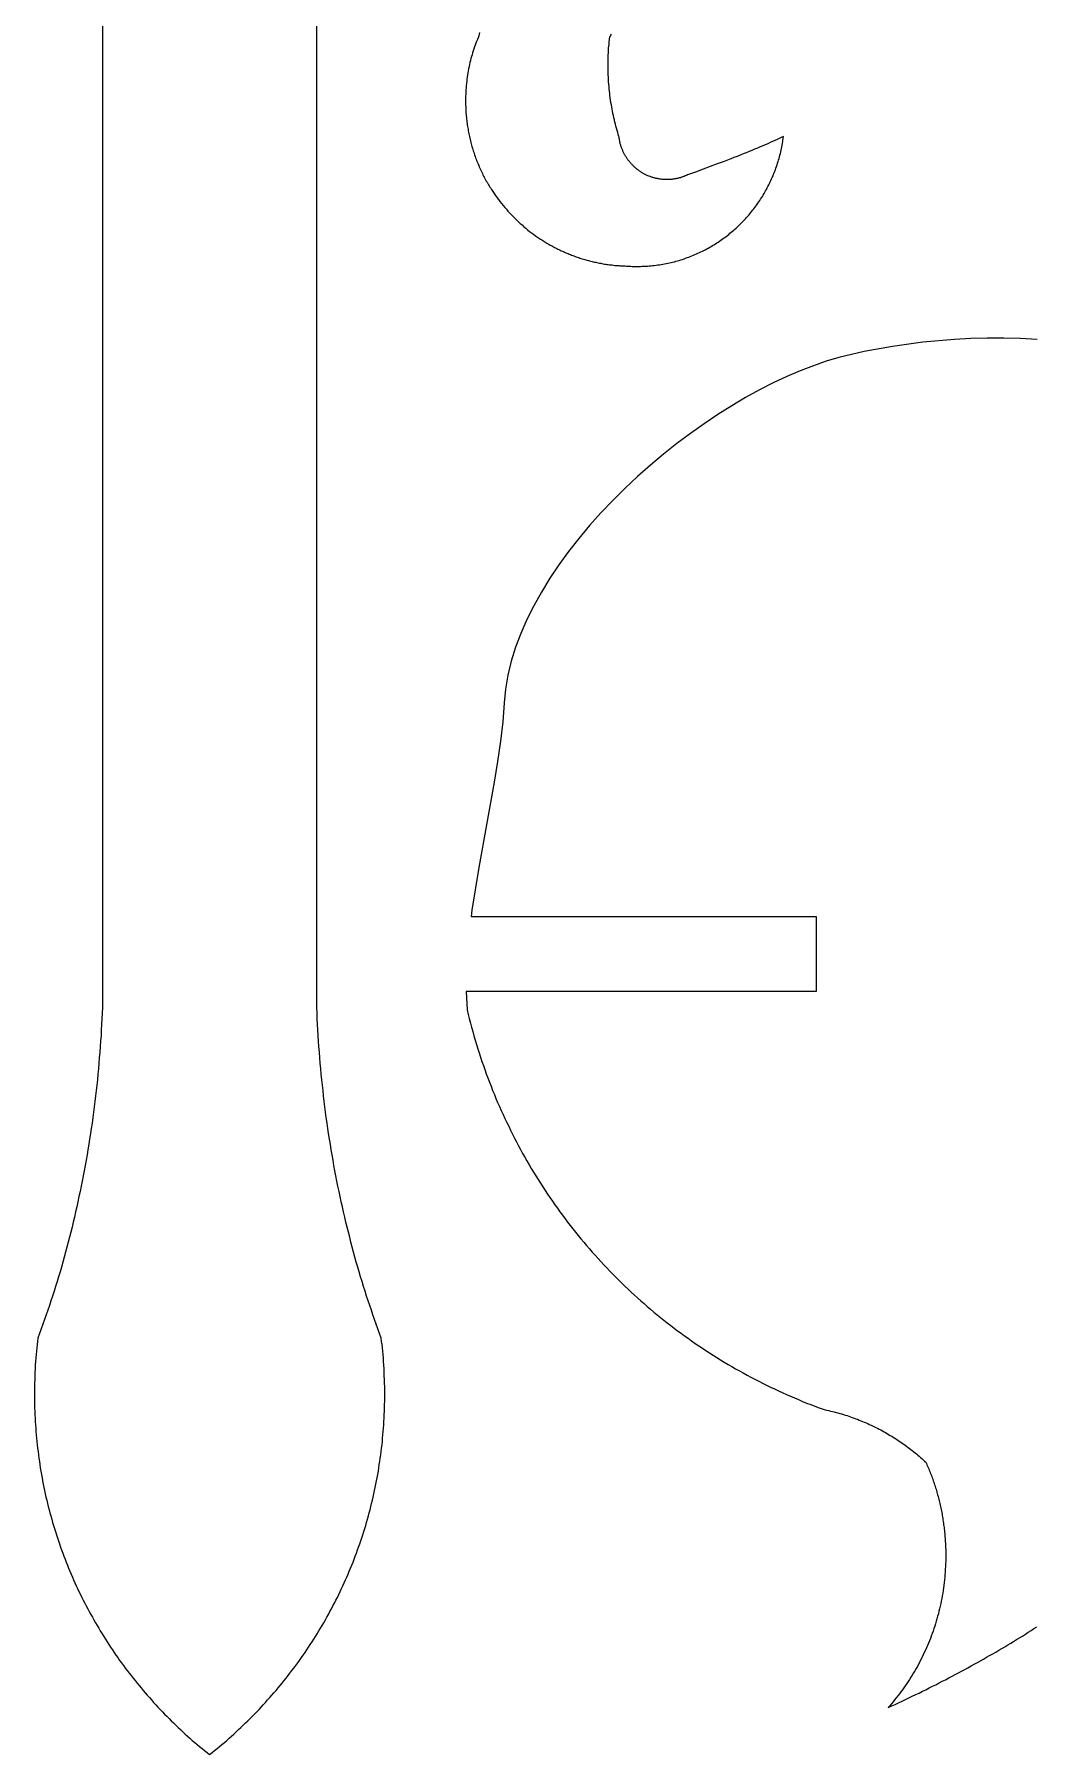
# Model space of a CAD drawing. Extents: x 25 to 747, y 34 to 1185.
# Drawn here: x 420.5 to 502.3, y 33.5 to 174.1 of the extents above; entities that cross this region are included whole.
import ezdxf

# ---------------------------------------------------------------- set-up
doc = ezdxf.new("R2010")
doc.units = 0
doc.layers.add('Default_Layer', color=1, linetype='CONTINUOUS')

msp = doc.modelspace()

# ---------------------------------------------------------------- linework, layer by layer
at = {"layer": 'Default_Layer'}
for points in [[(426.08, 435.34), (426.08, 94.61), (426.06, 94.15), (426.04, 93.69), (426.02, 93.23), (425.99, 92.78), (425.97, 92.32), (425.94, 91.87), (425.9, 91.42), (425.87, 90.96), (425.83, 90.51), (425.8, 90.06), (425.76, 89.61), (425.71, 89.16), (425.67, 88.71), (425.62, 88.27), (425.57, 87.82), (425.52, 87.38), (425.47, 86.93), (425.41, 86.49), (425.36, 86.05), (425.3, 85.61), (425.24, 85.17), (425.17, 84.73), (425.11, 84.3), (425.04, 83.86), (424.97, 83.43), (424.9, 82.99), (424.83, 82.56), (424.75, 82.13), (424.68, 81.7), (424.6, 81.27), (424.51, 80.85), (424.43, 80.42), (424.35, 80), (424.26, 79.57), (424.17, 79.15), (424.08, 78.73), (423.99, 78.31), (423.89, 77.9), (423.8, 77.48), (423.7, 77.07), (423.6, 76.65), (423.5, 76.24), (423.39, 75.83), (423.29, 75.42), (423.18, 75.01), (423.07, 74.61), (422.96, 74.2), (422.85, 73.8), (422.73, 73.4), (422.62, 73), (422.5, 72.6), (422.38, 72.21), (422.26, 71.81), (422.13, 71.42), (422.01, 71.03), (421.88, 70.64), (421.75, 70.25), (421.62, 69.86), (421.49, 69.48), (421.36, 69.1), (421.22, 68.72), (421.09, 68.34), (420.95, 67.96), (420.81, 67.58), (420.78, 67.32), (420.75, 67.06), (420.72, 66.79), (420.69, 66.51), (420.66, 66.24), (420.64, 65.95), (420.62, 65.67), (420.6, 65.38), (420.58, 65.09), (420.57, 64.79), (420.56, 64.5), (420.55, 64.2), (420.54, 63.9), (420.53, 63.6), (420.53, 63.3), (420.53, 63), (420.53, 62.72), (420.53, 62.44), (420.54, 62.16), (420.54, 61.88), (420.55, 61.61), (420.56, 61.33), (420.58, 61.05), (420.59, 60.78), (420.61, 60.5), (420.63, 60.23), (420.65, 59.95), (420.67, 59.68), (420.7, 59.41), (420.72, 59.14), (420.75, 58.86), (420.78, 58.59), (420.82, 58.32), (420.85, 58.05), (420.89, 57.78), (420.93, 57.51), (420.97, 57.25), (421.01, 56.98), (421.05, 56.71), (421.1, 56.45), (421.15, 56.18), (421.2, 55.92), (421.25, 55.65), (421.3, 55.39), (421.36, 55.13), (421.41, 54.86), (421.47, 54.6), (421.53, 54.34), (421.6, 54.08), (421.66, 53.82), (421.73, 53.56), (421.79, 53.3), (421.86, 53.05), (421.94, 52.79), (422.01, 52.53), (422.08, 52.28), (422.16, 52.02), (422.24, 51.77), (422.32, 51.52), (422.4, 51.27), (422.49, 51.02), (422.57, 50.76), (422.66, 50.51), (422.75, 50.27), (422.84, 50.02), (422.93, 49.77), (423.03, 49.52), (423.12, 49.28), (423.22, 49.03), (423.32, 48.79), (423.42, 48.55), (423.52, 48.3), (423.63, 48.06), (423.73, 47.82), (423.84, 47.58), (423.95, 47.34), (424.06, 47.11), (424.17, 46.87), (424.29, 46.63), (424.4, 46.4), (424.52, 46.16), (424.64, 45.93), (424.76, 45.7), (424.88, 45.47), (425, 45.24), (425.13, 45.01), (425.26, 44.78), (425.38, 44.55), (425.51, 44.32), (425.65, 44.1), (425.78, 43.87), (425.91, 43.65), (426.05, 43.43), (426.19, 43.2), (426.33, 42.98), (426.47, 42.76), (426.61, 42.54), (426.75, 42.33), (426.9, 42.11), (427.04, 41.89), (427.19, 41.68), (427.34, 41.47), (427.49, 41.25), (427.64, 41.04), (427.8, 40.83), (427.95, 40.62), (428.11, 40.42), (428.27, 40.21), (428.43, 40), (428.59, 39.8), (428.75, 39.59), (428.91, 39.39), (429.08, 39.19), (429.24, 38.99), (429.41, 38.79), (429.58, 38.59), (429.75, 38.4), (429.92, 38.2), (430.1, 38.01), (430.27, 37.81), (430.45, 37.62), (430.62, 37.43), (430.8, 37.24), (430.98, 37.05), (431.16, 36.86), (431.34, 36.68), (431.53, 36.49), (431.71, 36.31), (431.9, 36.13), (432.09, 35.95), (432.28, 35.77), (432.47, 35.59), (432.66, 35.41), (432.85, 35.23), (433.04, 35.06), (433.24, 34.89), (433.43, 34.71), (433.63, 34.54), (433.83, 34.37), (434.03, 34.21), (434.23, 34.04), (434.43, 33.87), (434.64, 33.71), (434.84, 33.55), (435.04, 33.71), (435.25, 33.87), (435.45, 34.04), (435.65, 34.21), (435.85, 34.37), (436.05, 34.54), (436.25, 34.71), (436.44, 34.89), (436.64, 35.06), (436.83, 35.23), (437.02, 35.41), (437.21, 35.59), (437.4, 35.77), (437.59, 35.95), (437.78, 36.13), (437.97, 36.31), (438.15, 36.49), (438.34, 36.68), (438.52, 36.86), (438.7, 37.05), (438.88, 37.24), (439.06, 37.43), (439.23, 37.62), (439.41, 37.81), (439.58, 38.01), (439.76, 38.2), (439.93, 38.4), (440.1, 38.59), (440.27, 38.79), (440.44, 38.99), (440.6, 39.19), (440.77, 39.39), (440.93, 39.59), (441.09, 39.8), (441.25, 40), (441.41, 40.21), (441.57, 40.42), (441.73, 40.62), (441.88, 40.83), (442.04, 41.04), (442.19, 41.25), (442.34, 41.47), (442.49, 41.68), (442.64, 41.89), (442.78, 42.11), (442.93, 42.33), (443.07, 42.54), (443.21, 42.76), (443.35, 42.98), (443.49, 43.2), (443.63, 43.43), (443.77, 43.65), (443.9, 43.87), (444.03, 44.1), (444.17, 44.32), (444.3, 44.55), (444.42, 44.78), (444.55, 45.01), (444.68, 45.24), (444.8, 45.47), (444.92, 45.7), (445.04, 45.93), (445.16, 46.16), (445.28, 46.4), (445.39, 46.63), (445.51, 46.87), (445.62, 47.11), (445.73, 47.34), (445.84, 47.58), (445.95, 47.82), (446.05, 48.06), (446.16, 48.3), (446.26, 48.55), (446.36, 48.79), (446.46, 49.03), (446.56, 49.28), (446.65, 49.52), (446.75, 49.77), (446.84, 50.02), (446.93, 50.27), (447.02, 50.51), (447.11, 50.76), (447.19, 51.02), (447.28, 51.27), (447.36, 51.52), (447.44, 51.77), (447.52, 52.02), (447.6, 52.28), (447.67, 52.53), (447.74, 52.79), (447.82, 53.05), (447.89, 53.3), (447.95, 53.56), (448.02, 53.82), (448.08, 54.08), (448.15, 54.34), (448.21, 54.6), (448.27, 54.86), (448.32, 55.13), (448.38, 55.39), (448.43, 55.65), (448.48, 55.92), (448.53, 56.18), (448.58, 56.45), (448.63, 56.71), (448.67, 56.98), (448.71, 57.25), (448.75, 57.51), (448.79, 57.78), (448.83, 58.05), (448.86, 58.32), (448.9, 58.59), (448.93, 58.86), (448.96, 59.14), (448.98, 59.41), (449.01, 59.68), (449.03, 59.95), (449.05, 60.23), (449.07, 60.5), (449.09, 60.78), (449.1, 61.05), (449.12, 61.33), (449.13, 61.61), (449.14, 61.88), (449.14, 62.16), (449.15, 62.44), (449.15, 62.72), (449.15, 63), (449.15, 63.3), (449.15, 63.6), (449.14, 63.9), (449.13, 64.2), (449.12, 64.5), (449.11, 64.79), (449.1, 65.09), (449.08, 65.38), (449.06, 65.67), (449.04, 65.95), (449.02, 66.24), (448.99, 66.51), (448.96, 66.79), (448.93, 67.06), (448.9, 67.32), (448.87, 67.58), (448.73, 67.96), (448.59, 68.34), (448.46, 68.72), (448.32, 69.1), (448.19, 69.48), (448.06, 69.86), (447.93, 70.25), (447.8, 70.64), (447.67, 71.03), (447.55, 71.42), (447.42, 71.81), (447.3, 72.21), (447.18, 72.6), (447.06, 73), (446.95, 73.4), (446.83, 73.8), (446.72, 74.2), (446.61, 74.61), (446.5, 75.01), (446.39, 75.42), (446.29, 75.83), (446.18, 76.24), (446.08, 76.65), (445.98, 77.07), (445.88, 77.48), (445.79, 77.9), (445.69, 78.31), (445.6, 78.73), (445.51, 79.15), (445.42, 79.57), (445.33, 80), (445.25, 80.42), (445.17, 80.85), (445.08, 81.27), (445, 81.7), (444.93, 82.13), (444.85, 82.56), (444.78, 82.99), (444.71, 83.43), (444.64, 83.86), (444.57, 84.3), (444.51, 84.73), (444.44, 85.17), (444.38, 85.61), (444.32, 86.05), (444.27, 86.49), (444.21, 86.93), (444.16, 87.38), (444.11, 87.82), (444.06, 88.27), (444.01, 88.71), (443.97, 89.16), (443.92, 89.61), (443.88, 90.06), (443.85, 90.51), (443.81, 90.96), (443.78, 91.42), (443.74, 91.87), (443.71, 92.32), (443.69, 92.78), (443.66, 93.23), (443.64, 93.69), (443.62, 94.15), (443.6, 94.61), (443.6, 94.61), (443.6, 435.34)], [(456.89, 174.3), (456.84, 174.03), (456.78, 173.88), (456.72, 173.73), (456.66, 173.58), (456.6, 173.43), (456.54, 173.28), (456.49, 173.12), (456.43, 172.97), (456.38, 172.81), (456.33, 172.65), (456.29, 172.49), (456.24, 172.33), (456.2, 172.17), (456.16, 172.01), (456.12, 171.84), (456.08, 171.68), (456.04, 171.51), (456.01, 171.34), (455.98, 171.17), (455.95, 171), (455.92, 170.83), (455.89, 170.66), (455.87, 170.49), (455.85, 170.32), (455.83, 170.14), (455.81, 169.97), (455.8, 169.79), (455.79, 169.62), (455.78, 169.44), (455.77, 169.26), (455.76, 169.09), (455.76, 168.91), (455.76, 168.73), (455.76, 168.6), (455.76, 168.48), (455.76, 168.35), (455.77, 168.23), (455.77, 168.1), (455.78, 167.98), (455.79, 167.85), (455.79, 167.73), (455.8, 167.6), (455.81, 167.48), (455.83, 167.36), (455.84, 167.23), (455.85, 167.11), (455.87, 166.99), (455.88, 166.87), (455.9, 166.75), (455.92, 166.63), (455.94, 166.51), (455.96, 166.39), (455.98, 166.27), (456, 166.15), (456.03, 166.03), (456.05, 165.91), (456.08, 165.79), (456.1, 165.67), (456.13, 165.56), (456.16, 165.44), (456.19, 165.32), (456.22, 165.21), (456.25, 165.09), (456.28, 164.98), (456.32, 164.86), (456.35, 164.75), (456.39, 164.63), (456.42, 164.52), (456.46, 164.41), (456.5, 164.3), (456.54, 164.18), (456.58, 164.07), (456.62, 163.96), (456.66, 163.85), (456.7, 163.74), (456.75, 163.63), (456.79, 163.52), (456.84, 163.42), (456.88, 163.31), (456.93, 163.2), (456.98, 163.1), (457.03, 162.99), (457.08, 162.88), (457.13, 162.78), (457.18, 162.68), (457.23, 162.57), (457.29, 162.47), (457.34, 162.37), (457.4, 162.26), (457.45, 162.16), (457.51, 162.06), (457.57, 161.96), (457.63, 161.86), (457.69, 161.77), (457.75, 161.67), (457.81, 161.57), (457.87, 161.47), (457.98, 161.3), (458.09, 161.13), (458.21, 160.97), (458.33, 160.8), (458.45, 160.64), (458.57, 160.48), (458.7, 160.32), (458.83, 160.16), (458.96, 160.01), (459.09, 159.85), (459.22, 159.7), (459.36, 159.55), (459.5, 159.4), (459.64, 159.26), (459.78, 159.12), (459.92, 158.98), (460.07, 158.84), (460.22, 158.7), (460.37, 158.57), (460.52, 158.43), (460.68, 158.3), (460.83, 158.18), (460.99, 158.05), (461.15, 157.93), (461.31, 157.81), (461.48, 157.69), (461.56, 157.63), (461.64, 157.58), (461.73, 157.52), (461.81, 157.46), (461.89, 157.41), (461.98, 157.35), (462.06, 157.3), (462.15, 157.24), (462.24, 157.19), (462.32, 157.14), (462.41, 157.09), (462.5, 157.04), (462.58, 156.98), (462.67, 156.93), (462.76, 156.89), (462.85, 156.84), (462.94, 156.79), (463.03, 156.74), (463.12, 156.69), (463.21, 156.65), (463.3, 156.6), (463.39, 156.56), (463.48, 156.51), (463.57, 156.47), (463.67, 156.43), (463.76, 156.39), (463.85, 156.35), (463.95, 156.3), (464.04, 156.26), (464.13, 156.23), (464.23, 156.19), (464.32, 156.15), (464.42, 156.11), (464.51, 156.08), (464.61, 156.04), (464.71, 156), (464.8, 155.97), (464.9, 155.94), (465, 155.9), (465.09, 155.87), (465.19, 155.84), (465.29, 155.81), (465.39, 155.78), (465.49, 155.75), (465.59, 155.72), (465.69, 155.69), (465.79, 155.67), (465.89, 155.64), (465.99, 155.61), (466.09, 155.59), (466.19, 155.57), (466.29, 155.54), (466.39, 155.52), (466.49, 155.5), (466.6, 155.48), (466.7, 155.46), (466.8, 155.44), (466.9, 155.42), (467.01, 155.4), (467.11, 155.38), (467.22, 155.37), (467.32, 155.35), (467.42, 155.34), (467.53, 155.32), (467.63, 155.31), (467.74, 155.3), (467.84, 155.29), (467.95, 155.27), (468.05, 155.26), (468.16, 155.26), (468.27, 155.25), (468.37, 155.24), (468.48, 155.23), (468.59, 155.23), (468.7, 155.22), (468.8, 155.22), (468.91, 155.21), (469.03, 155.2), (469.14, 155.19), (469.26, 155.19), (469.38, 155.18), (469.51, 155.18), (469.63, 155.18), (469.76, 155.18), (469.9, 155.18), (470.05, 155.18), (470.19, 155.19), (470.33, 155.19), (470.47, 155.2), (470.62, 155.21), (470.76, 155.22), (470.9, 155.23), (471.04, 155.25), (471.18, 155.26), (471.32, 155.28), (471.46, 155.3), (471.6, 155.32), (471.73, 155.34), (471.87, 155.36), (472.01, 155.39), (472.14, 155.42), (472.28, 155.44), (472.42, 155.47), (472.55, 155.5), (472.68, 155.54), (472.82, 155.57), (472.95, 155.61), (473.08, 155.64), (473.22, 155.68), (473.35, 155.72), (473.48, 155.76), (473.61, 155.81), (473.74, 155.85), (473.86, 155.9), (473.99, 155.94), (474.12, 155.99), (474.25, 156.04), (474.37, 156.09), (474.5, 156.15), (474.62, 156.2), (474.74, 156.26), (474.87, 156.31), (474.99, 156.37), (475.11, 156.43), (475.23, 156.49), (475.35, 156.55), (475.47, 156.62), (475.59, 156.68), (475.71, 156.75), (475.82, 156.82), (475.94, 156.88), (476.05, 156.95), (476.17, 157.02), (476.28, 157.1), (476.39, 157.17), (476.5, 157.25), (476.61, 157.32), (476.72, 157.4), (476.83, 157.48), (476.94, 157.56), (477.05, 157.64), (477.15, 157.72), (477.26, 157.8), (477.36, 157.89), (477.47, 157.97), (477.57, 158.06), (477.67, 158.14), (477.77, 158.23), (477.87, 158.32), (477.97, 158.41), (478.07, 158.51), (478.16, 158.6), (478.26, 158.69), (478.35, 158.79), (478.45, 158.88), (478.54, 158.98), (478.63, 159.08), (478.72, 159.18), (478.81, 159.28), (478.9, 159.38), (478.98, 159.48), (479.07, 159.59), (479.15, 159.69), (479.24, 159.8), (479.32, 159.9), (479.4, 160.01), (479.48, 160.12), (479.56, 160.23), (479.64, 160.34), (479.71, 160.45), (479.79, 160.56), (479.86, 160.67), (479.94, 160.78), (480.01, 160.9), (480.08, 161.01), (480.15, 161.13), (480.21, 161.25), (480.28, 161.36), (480.35, 161.48), (480.41, 161.6), (480.47, 161.72), (480.53, 161.84), (480.59, 161.96), (480.65, 162.09), (480.71, 162.21), (480.77, 162.33), (480.82, 162.46), (480.88, 162.58), (480.93, 162.71), (480.98, 162.84), (481.03, 162.96), (481.08, 163.09), (481.12, 163.22), (481.17, 163.35), (481.21, 163.48), (481.25, 163.61), (481.3, 163.75), (481.33, 163.88), (481.37, 164.01), (481.41, 164.14), (481.44, 164.28), (481.48, 164.41), (481.51, 164.55), (481.54, 164.69), (481.57, 164.82), (481.6, 164.96), (481.62, 165.1), (481.65, 165.24), (481.67, 165.38), (481.69, 165.51), (481.71, 165.65), (481.73, 165.8), (481.56, 165.72), (481.39, 165.64), (481.21, 165.55), (481.03, 165.47), (480.84, 165.39), (480.64, 165.3), (480.45, 165.21), (480.24, 165.13), (480.04, 165.04), (479.82, 164.95), (479.61, 164.86), (479.38, 164.76), (479.16, 164.67), (478.93, 164.57), (478.69, 164.48), (478.45, 164.38), (478.2, 164.28), (477.95, 164.18), (477.69, 164.08), (477.43, 163.98), (476.89, 163.77), (476.33, 163.56), (475.75, 163.34), (475.16, 163.12), (474.54, 162.89), (473.9, 162.66), (473.8, 162.62), (473.71, 162.58), (473.61, 162.54), (473.56, 162.52), (473.51, 162.5), (473.46, 162.48), (473.41, 162.47), (473.36, 162.45), (473.31, 162.43), (473.25, 162.42), (473.2, 162.41), (473.15, 162.39), (473.1, 162.38), (473.04, 162.37), (472.99, 162.36), (472.94, 162.35), (472.88, 162.34), (472.83, 162.33), (472.77, 162.32), (472.72, 162.31), (472.66, 162.31), (472.6, 162.3), (472.55, 162.29), (472.49, 162.29), (472.44, 162.29), (472.38, 162.28), (472.32, 162.28), (472.26, 162.28), (472.21, 162.28), (472.14, 162.28), (472.08, 162.28), (472.01, 162.28), (471.94, 162.29), (471.88, 162.29), (471.81, 162.3), (471.75, 162.31), (471.69, 162.31), (471.62, 162.32), (471.56, 162.33), (471.5, 162.34), (471.43, 162.36), (471.37, 162.37), (471.31, 162.38), (471.25, 162.4), (471.19, 162.41), (471.13, 162.43), (471.07, 162.45), (471.01, 162.47), (470.95, 162.48), (470.89, 162.51), (470.83, 162.53), (470.77, 162.55), (470.72, 162.57), (470.66, 162.59), (470.6, 162.62), (470.55, 162.64), (470.49, 162.67), (470.44, 162.7), (470.39, 162.73), (470.33, 162.75), (470.28, 162.78), (470.23, 162.81), (470.18, 162.84), (470.13, 162.87), (470.08, 162.91), (470.03, 162.94), (469.98, 162.97), (469.93, 163), (469.89, 163.04), (469.84, 163.07), (469.79, 163.11), (469.75, 163.15), (469.7, 163.18), (469.66, 163.22), (469.62, 163.26), (469.57, 163.3), (469.53, 163.34), (469.49, 163.38), (469.45, 163.42), (469.4, 163.46), (469.36, 163.5), (469.32, 163.54), (469.29, 163.58), (469.25, 163.63), (469.21, 163.67), (469.17, 163.71), (469.14, 163.76), (469.1, 163.81), (469.06, 163.85), (469.03, 163.9), (469, 163.94), (468.96, 163.99), (468.93, 164.04), (468.9, 164.09), (468.87, 164.14), (468.84, 164.19), (468.81, 164.24), (468.78, 164.29), (468.75, 164.34), (468.72, 164.39), (468.7, 164.44), (468.67, 164.49), (468.64, 164.55), (468.62, 164.6), (468.6, 164.65), (468.57, 164.71), (468.55, 164.76), (468.53, 164.82), (468.51, 164.87), (468.49, 164.93), (468.47, 164.99), (468.45, 165.04), (468.44, 165.1), (468.42, 165.16), (468.4, 165.21), (468.39, 165.27), (468.37, 165.33), (468.36, 165.39), (468.35, 165.45), (468.34, 165.51), (468.33, 165.57), (468.32, 165.63), (468.31, 165.69), (468.3, 165.75), (468.29, 165.81), (468.24, 165.97), (468.19, 166.14), (468.14, 166.3), (468.09, 166.47), (468.05, 166.64), (468, 166.81), (467.96, 166.98), (467.92, 167.16), (467.88, 167.33), (467.84, 167.51), (467.8, 167.68), (467.76, 167.86), (467.73, 168.04), (467.7, 168.22), (467.67, 168.4), (467.64, 168.59), (467.61, 168.77), (467.58, 168.95), (467.56, 169.14), (467.54, 169.33), (467.52, 169.51), (467.5, 169.7), (467.48, 169.89), (467.46, 170.08), (467.45, 170.27), (467.44, 170.46), (467.43, 170.65), (467.42, 170.84), (467.41, 171.04), (467.41, 171.23), (467.4, 171.42), (467.4, 171.62), (467.4, 171.76), (467.41, 171.91), (467.41, 172.05), (467.41, 172.2), (467.42, 172.34), (467.42, 172.48), (467.43, 172.62), (467.44, 172.76), (467.45, 172.9), (467.45, 173.04), (467.46, 173.18), (467.48, 173.31), (467.49, 173.44), (467.5, 173.57), (467.51, 173.7), (467.53, 173.82), (467.56, 173.91), (467.6, 173.99), (467.63, 174.08), (467.67, 174.16)], [(502.47, 149.2), (501.11, 149.28), (499.75, 149.31), (498.39, 149.31), (497.04, 149.28), (495.7, 149.21), (493.11, 148.98), (490.64, 148.64), (488.34, 148.22), (486.26, 147.73), (485.23, 147.43), (484.18, 147.07), (483.1, 146.66), (482, 146.19), (480.89, 145.66), (479.77, 145.09), (478.64, 144.46), (477.51, 143.79), (476.38, 143.08), (475.25, 142.33), (474.13, 141.53), (473.02, 140.7), (471.93, 139.83), (470.86, 138.93), (469.8, 138), (468.78, 137.04), (467.78, 136.05), (466.82, 135.04), (465.89, 134), (465.01, 132.95), (464.17, 131.88), (463.38, 130.79), (462.64, 129.69), (461.95, 128.57), (461.33, 127.45), (460.76, 126.32), (460.27, 125.19), (459.84, 124.05), (459.49, 122.91), (459.22, 121.77), (459.02, 120.64), (458.91, 119.51), (458.79, 117.97), (458.61, 116.38), (458.37, 114.73), (458.09, 113.04), (456.83, 106.06), (456.28, 102.56), (456.21, 102.05), (484.42, 102.05), (484.42, 95.91), (455.8, 95.91), (455.88, 94.41), (455.97, 94.05), (456.06, 93.7), (456.15, 93.34), (456.24, 92.99), (456.34, 92.64), (456.44, 92.29), (456.54, 91.94), (456.65, 91.59), (456.75, 91.24), (456.86, 90.9), (456.98, 90.55), (457.09, 90.21), (457.21, 89.87), (457.33, 89.53), (457.45, 89.19), (457.58, 88.85), (457.71, 88.51), (457.84, 88.18), (457.97, 87.84), (458.11, 87.51), (458.24, 87.18), (458.38, 86.85), (458.53, 86.52), (458.67, 86.19), (458.82, 85.86), (458.97, 85.54), (459.12, 85.22), (459.28, 84.9), (459.43, 84.58), (459.59, 84.26), (459.75, 83.94), (459.92, 83.62), (460.08, 83.31), (460.25, 83), (460.42, 82.68), (460.6, 82.38), (460.77, 82.07), (460.95, 81.76), (461.13, 81.46), (461.31, 81.15), (461.5, 80.85), (461.68, 80.55), (461.87, 80.25), (462.07, 79.95), (462.26, 79.66), (462.45, 79.36), (462.65, 79.07), (462.85, 78.78), (463.06, 78.49), (463.26, 78.2), (463.47, 77.92), (463.67, 77.63), (463.89, 77.35), (464.1, 77.07), (464.31, 76.79), (464.53, 76.52), (464.75, 76.24), (464.97, 75.97), (465.19, 75.69), (465.42, 75.42), (465.65, 75.16), (465.88, 74.89), (466.11, 74.62), (466.34, 74.36), (466.58, 74.1), (466.81, 73.84), (467.05, 73.58), (467.3, 73.33), (467.54, 73.07), (467.78, 72.82), (468.03, 72.57), (468.28, 72.32), (468.53, 72.08), (468.78, 71.83), (469.04, 71.59), (469.3, 71.35), (469.56, 71.11), (469.82, 70.87), (470.08, 70.64), (470.34, 70.41), (470.61, 70.18), (470.88, 69.95), (471.15, 69.72), (471.42, 69.5), (471.69, 69.27), (471.97, 69.05), (472.24, 68.84), (472.52, 68.62), (472.8, 68.4), (473.08, 68.19), (473.37, 67.98), (473.65, 67.77), (473.94, 67.57), (474.23, 67.36), (474.52, 67.16), (474.81, 66.96), (475.11, 66.77), (475.4, 66.57), (475.7, 66.38), (476, 66.19), (476.3, 66), (476.6, 65.81), (476.9, 65.63), (477.21, 65.44), (477.51, 65.26), (477.82, 65.09), (478.13, 64.91), (478.44, 64.74), (478.76, 64.57), (479.07, 64.4), (479.39, 64.23), (479.71, 64.07), (480.03, 63.91), (480.35, 63.75), (480.67, 63.59), (480.99, 63.44), (481.32, 63.28), (481.64, 63.13), (481.97, 62.99), (482.3, 62.84), (482.63, 62.7), (482.96, 62.56), (483.3, 62.42), (483.63, 62.28), (483.97, 62.15), (484.3, 62.02), (484.64, 61.89), (484.98, 61.77), (485.14, 61.73), (485.29, 61.7), (485.44, 61.67), (485.59, 61.63), (485.74, 61.59), (485.89, 61.55), (486.04, 61.51), (486.19, 61.47), (486.34, 61.43), (486.49, 61.39), (486.63, 61.34), (486.78, 61.3), (486.93, 61.25), (487.07, 61.2), (487.21, 61.15), (487.36, 61.1), (487.5, 61.05), (487.64, 61), (487.78, 60.95), (487.92, 60.89), (488.06, 60.84), (488.2, 60.78), (488.34, 60.72), (488.48, 60.66), (488.62, 60.6), (488.75, 60.54), (488.89, 60.48), (489.02, 60.41), (489.16, 60.35), (489.29, 60.28), (489.42, 60.22), (489.56, 60.15), (489.69, 60.08), (489.82, 60.01), (489.95, 59.94), (490.08, 59.86), (490.2, 59.79), (490.33, 59.72), (490.46, 59.64), (490.58, 59.57), (490.71, 59.49), (490.83, 59.41), (490.96, 59.33), (491.08, 59.25), (491.2, 59.17), (491.32, 59.09), (491.44, 59), (491.56, 58.92), (491.68, 58.83), (491.8, 58.75), (491.92, 58.66), (492.03, 58.57), (492.15, 58.48), (492.26, 58.39), (492.38, 58.3), (492.49, 58.21), (492.6, 58.12), (492.72, 58.03), (492.83, 57.93), (492.94, 57.84), (493.04, 57.74), (493.15, 57.64), (493.26, 57.54), (493.37, 57.44), (493.41, 57.34), (493.46, 57.23), (493.51, 57.13), (493.55, 57.02), (493.6, 56.91), (493.64, 56.8), (493.69, 56.69), (493.73, 56.58), (493.77, 56.47), (493.82, 56.36), (493.86, 56.25), (493.9, 56.14), (493.94, 56.03), (493.98, 55.92), (494.02, 55.81), (494.06, 55.69), (494.09, 55.58), (494.13, 55.46), (494.17, 55.35), (494.2, 55.23), (494.23, 55.12), (494.27, 55), (494.3, 54.89), (494.33, 54.77), (494.37, 54.65), (494.4, 54.53), (494.43, 54.42), (494.46, 54.3), (494.49, 54.18), (494.51, 54.06), (494.54, 53.94), (494.57, 53.82), (494.59, 53.7), (494.62, 53.58), (494.64, 53.46), (494.67, 53.34), (494.69, 53.21), (494.71, 53.09), (494.73, 52.97), (494.75, 52.85), (494.77, 52.72), (494.79, 52.6), (494.81, 52.47), (494.82, 52.35), (494.84, 52.23), (494.86, 52.1), (494.87, 51.98), (494.89, 51.85), (494.9, 51.72), (494.91, 51.6), (494.92, 51.47), (494.93, 51.34), (494.94, 51.22), (494.95, 51.09), (494.96, 50.96), (494.97, 50.83), (494.97, 50.71), (494.98, 50.58), (494.98, 50.45), (494.99, 50.32), (494.99, 50.19), (494.99, 50.06), (495, 49.93), (495, 49.8), (494.99, 49.58), (494.99, 49.36), (494.98, 49.14), (494.97, 48.91), (494.96, 48.69), (494.95, 48.47), (494.93, 48.25), (494.91, 48.04), (494.89, 47.82), (494.87, 47.6), (494.84, 47.38), (494.81, 47.17), (494.78, 46.95), (494.75, 46.74), (494.71, 46.53), (494.67, 46.31), (494.63, 46.1), (494.59, 45.89), (494.54, 45.68), (494.49, 45.47), (494.44, 45.26), (494.39, 45.06), (494.33, 44.85), (494.28, 44.65), (494.22, 44.44), (494.16, 44.24), (494.09, 44.04), (494.03, 43.84), (493.96, 43.63), (493.89, 43.44), (493.81, 43.24), (493.74, 43.04), (493.66, 42.84), (493.58, 42.65), (493.5, 42.46), (493.42, 42.26), (493.33, 42.07), (493.24, 41.88), (493.15, 41.69), (493.06, 41.5), (492.97, 41.32), (492.87, 41.13), (492.78, 40.95), (492.68, 40.76), (492.57, 40.58), (492.47, 40.4), (492.36, 40.22), (492.26, 40.05), (492.15, 39.87), (492.04, 39.69), (491.92, 39.52), (491.81, 39.35), (491.69, 39.18), (491.57, 39.01), (491.45, 38.84), (491.33, 38.67), (491.21, 38.51), (491.08, 38.34), (490.95, 38.18), (490.82, 38.02), (490.69, 37.86), (490.56, 37.7), (490.43, 37.54), (490.29, 37.39), (490.58, 37.52), (490.86, 37.65), (491.14, 37.78), (491.43, 37.92), (491.71, 38.05), (491.99, 38.18), (492.26, 38.32), (492.54, 38.45), (492.82, 38.58), (493.09, 38.72), (493.36, 38.85), (493.64, 38.99), (493.91, 39.13), (494.18, 39.26), (494.45, 39.4), (494.71, 39.54), (494.98, 39.67), (495.24, 39.81), (495.51, 39.95), (495.77, 40.09), (496.03, 40.23), (496.29, 40.37), (496.55, 40.51), (496.81, 40.65), (497.07, 40.79), (497.32, 40.93), (497.58, 41.07), (497.83, 41.21), (498.08, 41.36), (498.33, 41.5), (498.58, 41.64), (498.83, 41.79), (499.08, 41.93), (499.33, 42.07), (499.57, 42.22), (499.82, 42.36), (500.06, 42.51), (500.3, 42.66), (500.54, 42.8), (500.78, 42.95), (501.02, 43.1), (501.26, 43.24), (501.5, 43.39), (501.73, 43.54), (501.97, 43.69), (502.2, 43.84), (502.44, 43.99)]]:
    msp.add_lwpolyline(points, dxfattribs=at)

doc.saveas('drawing.dxf')
